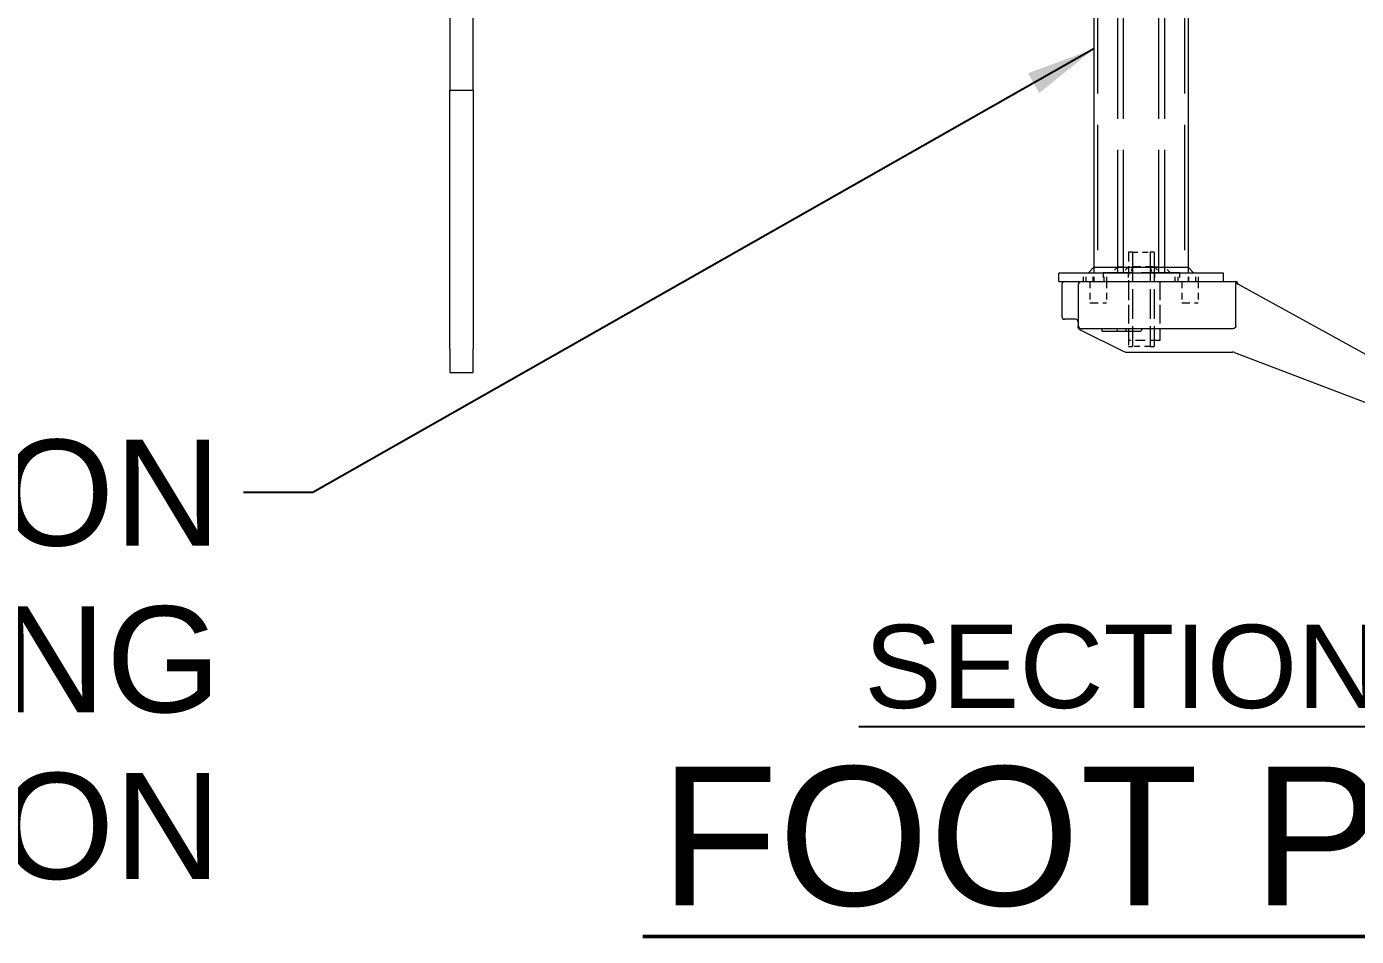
# Model space of a CAD drawing. Header units: inches. Extents: x 19 to 503, y 7 to 322.
# Drawn here: x 226.38 to 254.64, y 182.47 to 201.81 of the extents above; entities that cross this region are included whole.
import ezdxf

# ---------------------------------------------------------------- set-up
doc = ezdxf.new("R2010")
doc.units = ezdxf.units.IN
doc.header["$LTSCALE"] = 15
doc.header["$MEASUREMENT"] = 0
doc.linetypes.add('DASHED', pattern=[0.2067, 0.1654, -0.0413])
for name, color, linetype, lineweight in [('Hidden', 7, 'DASHED', 18), ('Symbol', 7, 'Continuous', 25), ('Visible', 7, 'Continuous', 18)]:
    doc.layers.add(name, color=color, linetype=linetype, lineweight=lineweight)
doc.styles.add('Standard D-E', font='arial.ttf')
doc.styles.add('Text Style326', font='arial.ttf')
doc.styles.add('Text Style347', font='arial.ttf')
doc.dimstyles.new('Default D-E$7', dxfattribs={"dimscale": 15, "dimtxt": 0.15, "dimasz": 0.098425, "dimexe": 0.125, "dimexo": 0.0625, "dimgap": 0.031496, "dimtad": 0, "dimtih": 1, "dimtoh": 1, "dimrnd": 1e-08, "dimzin": 4, "dimdsep": 46, "dimtxsty": 'Standard D-E', "dimcen": 0.09, "dimdle": 0.393701, "dimclrd": 256, "dimclre": 256, "dimclrt": 256, "dimadec": 0, "dimazin": 1, "dimtfac": 1, "dimtofl": 0, "dimtmove": 0, "dimatfit": 3, "dimfxl": 1, "dimtolj": 1, "dimtzin": 4, "dimlwd": -1, "dimlwe": -1, "dimarcsym": 0})

msp = doc.modelspace()

# ---------------------------------------------------------------- linework, layer by layer
at = {"layer": 'Hidden', "ltscale": 1.075095}
for p, q in [((249.139467, 216.387418), (249.139467, 196.387418)), ((250.990067, 216.387418), (250.990067, 196.387418))]:
    msp.add_line(p, q, dxfattribs=at)
at = {"layer": 'Hidden', "ltscale": 1.054964}
for p, q in [((249.569177, 196.574418), (249.569177, 216.199918)), ((249.694177, 196.574418), (249.694177, 216.199918)), ((250.444177, 196.574418), (250.444177, 216.199918)), ((250.569177, 196.574418), (250.569177, 216.199918))]:
    msp.add_line(p, q, dxfattribs=at)
at = {"layer": 'Hidden', "ltscale": 0.079199}
msp.add_line((249.796677, 197.011918), (249.796677, 196.387418), dxfattribs=at)
at = {"layer": 'Hidden', "ltscale": 0.015177}
for p, q in [((249.881281, 197.011918), (249.796677, 197.011918)), ((250.341677, 197.011918), (250.257073, 197.011918)), ((249.796677, 195.011918), (249.881281, 195.011918)), ((250.257073, 195.011918), (250.341677, 195.011918))]:
    msp.add_line(p, q, dxfattribs=at)
at = {"layer": 'Hidden', "ltscale": 0.25386}
for p, q in [((249.881281, 197.011918), (249.881281, 195.011918)), ((250.257073, 197.011918), (250.257073, 195.011918)), ((250.341677, 197.011918), (250.341677, 195.011918))]:
    msp.add_line(p, q, dxfattribs=at)
at = {"layer": 'Hidden', "ltscale": 0.047618}
for p, q in [((249.881281, 197.011918), (250.257073, 197.011918)), ((250.257073, 195.011918), (249.881281, 195.011918))]:
    msp.add_line(p, q, dxfattribs=at)
at = {"layer": 'Hidden', "ltscale": 0.022667}
for p, q in [((248.841265, 196.387418), (248.841265, 196.566718)), ((248.90004, 196.387418), (248.90004, 196.566718)), ((249.049767, 196.387418), (249.049767, 196.566718)), ((249.278765, 196.387418), (249.278765, 196.566718)), ((249.33754, 196.387418), (249.33754, 196.566718)), ((250.791995, 196.387418), (250.791995, 196.566718)), ((250.85077, 196.387418), (250.85077, 196.566718)), ((251.079767, 196.387418), (251.079767, 196.566718)), ((251.229495, 196.387418), (251.229495, 196.566718)), ((251.28827, 196.387418), (251.28827, 196.566718))]:
    msp.add_line(p, q, dxfattribs=at)
at = {"layer": 'Hidden', "ltscale": 0.03854}
for p, q in [((249.064767, 196.691718), (249.064767, 196.387418)), ((251.064767, 196.691718), (251.064767, 196.387418))]:
    msp.add_line(p, q, dxfattribs=at)
at = {"layer": 'Hidden', "ltscale": 0.015772}
for p, q in [((249.064767, 196.691718), (249.064767, 196.566718)), ((249.569177, 196.574418), (249.569177, 196.699418)), ((249.796677, 196.699418), (249.796677, 196.574418)), ((249.881281, 196.699418), (249.881281, 196.574418)), ((250.257073, 196.699418), (250.257073, 196.574418)), ((250.341677, 196.699418), (250.341677, 196.574418)), ((250.569177, 196.574418), (250.569177, 196.699418)), ((251.064767, 196.691718), (251.064767, 196.566718))]:
    msp.add_line(p, q, dxfattribs=at)
at = {"layer": 'Hidden', "ltscale": 0.324021}
for p, q in [((250.881677, 196.574418), (249.256677, 196.574418)), ((249.256677, 196.386918), (250.881677, 196.386918))]:
    msp.add_line(p, q, dxfattribs=at)
at = {"layer": 'Hidden', "ltscale": 0.023709}
for p, q in [((249.256677, 196.574418), (249.256677, 196.386918)), ((249.789177, 196.574418), (249.789177, 196.386918)), ((250.349177, 196.574418), (250.349177, 196.386918)), ((250.881677, 196.574418), (250.881677, 196.386918))]:
    msp.add_line(p, q, dxfattribs=at)
at = {"layer": 'Hidden', "ltscale": 0.022347}
for p, q in [((249.569177, 196.699418), (249.444177, 196.574418)), ((250.694177, 196.574418), (250.569177, 196.699418))]:
    msp.add_line(p, q, dxfattribs=at)
at = {"layer": 'Hidden', "ltscale": 0.049765}
for p, q in [((249.569177, 196.699418), (249.819177, 196.699418)), ((250.319177, 196.699418), (250.569177, 196.699418))]:
    msp.add_line(p, q, dxfattribs=at)
at = {"layer": 'Hidden', "ltscale": 0.022797}
for p, q in [((249.796677, 196.699418), (249.671677, 196.574418)), ((249.881281, 196.699418), (249.845727, 196.574418)), ((250.257073, 196.699418), (250.292627, 196.574418)), ((250.341677, 196.699418), (250.466677, 196.574418))]:
    msp.add_line(p, q, dxfattribs=at)
at = {"layer": 'Hidden', "ltscale": 0.06339}
msp.add_line((250.319177, 196.699418), (249.819177, 196.699418), dxfattribs=at)
at = {"layer": 'Hidden', "ltscale": 0.057041}
for p, q in [((248.979784, 196.387418), (248.979784, 195.937418)), ((249.333784, 196.387418), (249.333784, 195.937418)), ((250.92857, 196.387418), (250.92857, 195.937418)), ((251.28257, 196.387418), (251.28257, 195.937418))]:
    msp.add_line(p, q, dxfattribs=at)
at = {"layer": 'Hidden', "ltscale": 0.158625}
for p, q in [((249.796677, 196.387418), (249.796677, 195.137418)), ((250.465677, 196.387418), (250.465677, 195.137418))]:
    msp.add_line(p, q, dxfattribs=at)
at = {"layer": 'Hidden', "ltscale": 0.070509}
for p, q in [((248.979784, 195.937418), (249.333784, 195.937418)), ((250.92857, 195.937418), (251.28257, 195.937418))]:
    msp.add_line(p, q, dxfattribs=at)
at = {"layer": 'Hidden', "ltscale": 0.003709}
msp.add_line((249.738837, 195.377418), (249.738837, 195.347418), dxfattribs=at)
at = {"layer": 'Hidden', "ltscale": 0.015836}
msp.add_line((249.796677, 195.137418), (249.796677, 195.011918), dxfattribs=at)
at = {"layer": 'Hidden', "ltscale": 0.084849}
msp.add_line((250.465677, 195.137418), (249.796677, 195.137418), dxfattribs=at)
at = {"layer": 'Hidden', "ltscale": 0.001895}
for centre, start, end in [((249.728837, 195.377418), 0, 90), ((249.748837, 195.347418), 180, 270)]:
    msp.add_arc(centre, 0.01, start, end, dxfattribs=at)
at = {"layer": 'Symbol', "lineweight": 25}
msp.add_line((244.06569, 186.931989), (259.875622, 186.931989), dxfattribs=at)
at = {"layer": 'Symbol', "lineweight": 50}
msp.add_line((239.478834, 182.472567), (264.462478, 182.472567), dxfattribs=at)
at = {"layer": 'Visible'}
for p, q in [((235.372611, 202.45862), (235.372611, 200.45862)), ((235.872611, 200.45862), (235.872611, 202.45862)), ((249.064767, 202.270292), (249.064767, 196.691718)), ((251.064767, 202.270292), (251.064767, 196.691718)), ((235.372611, 200.45862), (235.872611, 200.45862)), ((235.372611, 199.95862), (235.372611, 200.45862)), ((235.872611, 200.45862), (235.872611, 199.95862)), ((235.372611, 194.95862), (235.372611, 199.95862)), ((235.872611, 199.95862), (235.872611, 194.95862)), ((251.814767, 196.566718), (248.314767, 196.566718)), ((248.314767, 196.387418), (248.314767, 196.566718)), ((249.064767, 196.691718), (248.939767, 196.566718)), ((249.064767, 196.691718), (250.792849, 196.691718)), ((250.792849, 196.691718), (251.064767, 196.691718)), ((251.064767, 196.691718), (251.189767, 196.566718)), ((251.814767, 196.387418), (251.814767, 196.566718)), ((248.314767, 196.387418), (248.791177, 196.387418)), ((248.381177, 196.327418), (248.381177, 195.647418)), ((248.731177, 196.327418), (248.731177, 195.447418)), ((248.791177, 196.387418), (248.811977, 196.387418)), ((248.811977, 196.387418), (252.071177, 196.387418)), ((252.079894, 195.447418), (252.079894, 196.292127)), ((256.728035, 193.802904), (252.084039, 196.35833)), ((248.671177, 195.587418), (248.441177, 195.587418)), ((248.731177, 195.415621), (248.731177, 195.447418)), ((248.757665, 195.374174), (248.76041, 195.372802)), ((248.76041, 195.372802), (248.788691, 195.358661)), ((248.788691, 195.358661), (248.802731, 195.351641)), ((248.811977, 195.387418), (248.791177, 195.387418)), ((248.802731, 195.351641), (249.674377, 194.915818)), ((252.018265, 195.387418), (248.811977, 195.387418)), ((249.229629, 195.377418), (249.229629, 195.347418)), ((249.239629, 195.337418), (249.553626, 195.337418)), ((249.553626, 195.337418), (249.560801, 195.337418)), ((249.560801, 195.337418), (249.899735, 195.337418)), ((249.563626, 195.347418), (249.563626, 195.377418)), ((249.899735, 195.337418), (249.91256, 195.337418)), ((249.91256, 195.337418), (250.062834, 195.337418)), ((250.072834, 195.377418), (250.072834, 195.347418)), ((235.372611, 194.95862), (235.372611, 194.45862)), ((235.872611, 194.45862), (235.872611, 194.95862)), ((249.674377, 194.915818), (249.704784, 194.900615)), ((249.760685, 194.887418), (252.008174, 194.887418)), ((252.052673, 194.879229), (256.734681, 193.095607)), ((235.372611, 194.45862), (235.872611, 194.45862))]:
    msp.add_line(p, q, dxfattribs=at)
for centre, radius, start, end in [((248.441177, 196.327418), 0.06, 90, 180), ((248.791177, 196.327418), 0.06, 90, 180), ((252.071177, 196.327418), 0.06, 4.8690171, 90), ((248.441177, 195.647418), 0.06, 180, 270), ((248.671177, 195.527418), 0.06, 0, 90), ((248.791177, 195.447418), 0.06, 180, 270), ((249.219629, 195.377418), 0.01, 0, 90), ((249.239629, 195.347418), 0.01, 180, 270), ((249.553626, 195.347418), 0.01, 270, 0), ((249.573626, 195.377418), 0.01, 90, 180), ((250.062834, 195.347418), 0.01, 270, 0), ((250.082834, 195.377418), 0.01, 90, 180), ((249.760685, 195.012418), 0.125, 243.4349488, 270), ((252.008174, 194.762418), 0.125, 69.145542, 90)]:
    msp.add_arc(centre, radius, start, end, dxfattribs=at)
for points, knots in [([(252.079894, 196.292127), (252.079894, 196.30047), (252.080224, 196.309445), (252.081231, 196.321073), (252.081586, 196.324346), (252.081997, 196.327418)], [0, 0, 0, 0, 0.06357616667, 0.06357616667, 0.08974902028, 0.08974902028, 0.08974902028, 0.08974902028]), ([(252.081997, 196.327418), (252.082598, 196.331918), (252.082779, 196.336189), (252.08261, 196.344269), (252.082227, 196.34785), (252.081524, 196.353811), (252.081159, 196.356348), (252.081646, 196.3586), (252.082124, 196.358954), (252.083278, 196.3587), (252.083645, 196.358548), (252.084039, 196.35833)], [-2.0245029213, -2.0245029213, -2.0245029213, -2.0245029213, -1.9844057906, -1.9844057906, -1.9412952604, -1.9412952604, -1.8946543755, -1.8946543755, -1.8641259399, -1.8641259399, -1.8520176536, -1.8520176536, -1.8520176536, -1.8520176536]), ([(248.743498, 195.38376), (248.738477, 195.388537), (248.735803, 195.393352), (248.733243, 195.399374), (248.732469, 195.401864), (248.731439, 195.406955), (248.731179, 195.409537), (248.731178, 195.41214)], [0, 0, 0, 0, 0.0554026382, 0.0554026382, 0.091701074, 0.091701074, 0.1274278989, 0.1274278989, 0.1274278989, 0.1274278989]), ([(248.757665, 195.374174), (248.75759, 195.374212), (248.757515, 195.374249), (248.754117, 195.37596), (248.748642, 195.378866), (248.743498, 195.38376)], [-0.00064885071, -0.00064885071, -0.00064885071, -0.00064885071, 0, 0, 0.02871512002, 0.02871512002, 0.02871512002, 0.02871512002]), ([(252.079894, 195.447418), (252.079894, 195.440076), (252.078144, 195.431441), (252.072414, 195.417814), (252.067386, 195.410435), (252.056691, 195.399909), (252.049096, 195.394935), (252.034983, 195.38918), (252.025941, 195.387418), (252.018265, 195.387418)], [0, 0, 0, 0, 0.0559479174, 0.0559479174, 0.1126462264, 0.1126462264, 0.1702934093, 0.1702934093, 0.2287885445, 0.2287885445, 0.2287885445, 0.2287885445])]:
    msp.add_open_spline(points, degree=3, knots=knots, dxfattribs=at)
msp.add_open_spline([(248.731177, 195.415621), (248.731177, 195.414446), (248.731177, 195.413285), (248.731178, 195.41214)], degree=3, dxfattribs=at)

# ---------------------------------------------------------------- texts
at = {"layer": 'Symbol', "insert": (230.513342, 193.028524), "char_height": 2.25000007, "width": 43.67435448, "attachment_point": 3, "line_spacing_factor": 0.944221, "style": 'Standard D-E'}
msp.add_mtext('\\fArial|b0|i0;DRAIN VALVE W/EXTENSION\\P\\fArial|b0|i0;RECOMMENDED MOUNTING\\P\\fArial|b0|i0;BELOW INLET CONNECTION', dxfattribs=at)
at = {"layer": 'Symbol', "attachment_point": 7}
for s, insert, char_height, style in [('SECTION A-A', (244.181803, 187.300559), 1.76999994, 'Text Style347'), ('FOOT PRINT', (239.833166, 183.087425), 2.9527559, 'Text Style326')]:
    msp.add_mtext(s, dxfattribs=dict(at, insert=insert, char_height=char_height, style=style))

# ---------------------------------------------------------------- leaders
at = {"layer": 'Symbol', "annotation_type": 0, "has_hookline": 1, "hookline_direction": 1, "text_width": 43.164395}
msp.add_leader([(249.064767, 201.333589), (232.462161, 191.903524), (230.985783, 191.903524)], dimstyle='Default D-E$7', override={"dimtad": 0}, dxfattribs=at)

doc.saveas('drawing.dxf')
